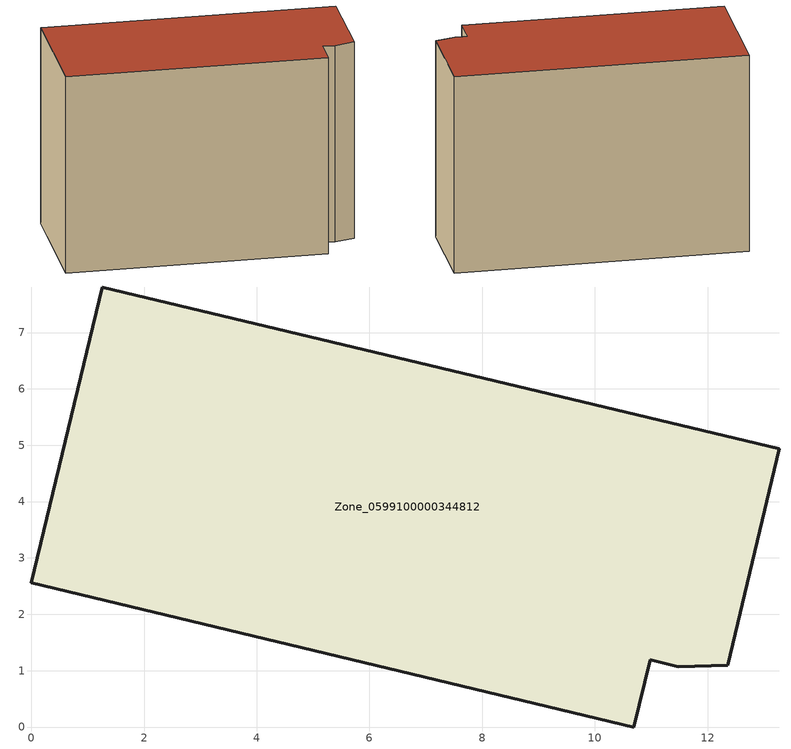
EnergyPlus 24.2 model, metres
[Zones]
Zone_0599100000344812
 floor ground (C_G): 0,2.56 1.26,7.81 13.27,4.94 12.36,1.1 11.48,1.06 10.98,1.19 10.69,0 z0
 wall outside (C_F): 1.26,7.81 0,2.56 10.69,0 10.98,1.19 11.48,1.06 12.36,1.1 13.27,4.94 1.26,7.81 z0:8.72
 roof outside (C_R): 12.36,1.1 13.27,4.94 1.26,7.81 0,2.56 10.69,0 10.98,1.19 11.48,1.06 z8.72
[BUILDING]
Pand.0599100000344812: North Axis=0; Terrain=City; Loads Convergence Tolerance Value=0.04; Temperature Convergence Tolerance Value=0.4; Solar Distribution=FullExterior; Maximum Number of Warmup Days=25; Minimum Number of Warmup Days=1
[Site:Location]
Rotterdam.The.Hague.AP_ZH_NLD Design_Conditions: Latitude=51.96; Longitude=4.45; Time Zone=1; Elevation=-4.5
[SITE:GROUNDTEMPERATURE:BUILDINGSURFACE]
18, 18, 18, 18, 18, 18, 18, 18, 18, 18, 18, 18
[MATERIAL] Thermal Absorptance=0.9; Solar Absorptance=0.7; Visible Absorptance=0.7
Name | Roughness | Thickness | Conductivity | Density | Specific Heat
G.TI.1992-2005 | MediumSmooth | 0.15 | 0.06 | 540 | 1210
F.TI.1992-2005 | Rough | 0.3 | 0.12 | 1920 | 840
R.TI.1992-2005 | MediumRough | 0.2 | 0.08 | 1500 | 1000
[CONSTRUCTION]
C_G: G.TI.1992-2005
C_F: F.TI.1992-2005
C_R: R.TI.1992-2005
[ZONE]
Zone_0599100000344812: Type=1; Multiplier=1; Ceiling Height=Autocalculate; Volume=Autocalculate; Floor Area=autocalculate; Part of Total Floor Area=Yes
[ZONEINFILTRATION:DESIGNFLOWRATE]
Infil_Zone_0599100000344812: Zone or ZoneList or Space or SpaceList=Zone_0599100000344812; Schedule=AlwaysOn; Design Flow Rate Calculation Method=Flow/Area; Flow Rate per Floor Area=0.0015; Constant Term Coefficient=1; Temperature Term Coefficient=0; Velocity Term Coefficient=0; Velocity Squared Term Coefficient=0
[HVACTEMPLATE:ZONE:IDEALLOADSAIRSYSTEM]
Zone_0599100000344812: Maximum Heating Supply Air Temperature=50; Minimum Cooling Supply Air Temperature=13; Maximum Heating Supply Air Humidity Ratio=0.0156; Minimum Cooling Supply Air Humidity Ratio=0.0077; Heating Limit=NoLimit; Cooling Limit=NoLimit; Dehumidification Control Type=ConstantSensibleHeatRatio; Cooling Sensible Heat Ratio=0.7; Dehumidification Setpoint=60; Humidification Control Type=None; Humidification Setpoint=30; Outdoor Air Method=None; Outdoor Air Flow Rate per Person=0.00944; Outdoor Air Flow Rate per Zone Floor Area=0; Outdoor Air Flow Rate per Zone=0; Demand Controlled Ventilation Type=None; Outdoor Air Economizer Type=NoEconomizer; Heat Recovery Type=None; Sensible Heat Recovery Effectiveness=0.7; Latent Heat Recovery Effectiveness=0.65
[ZONECONTROL:THERMOSTAT]
ThermostatControl_Zone_0599100000344812: Zone or ZoneList=Zone_0599100000344812; Control Type Schedule=DualSetpointControlType; Control 1=Thermostat_Zone_0599100000344812; Temperature Difference Between Cutout And Setpoint=0
[THERMOSTATSETPOINT:DUALSETPOINT]
Thermostat_Zone_0599100000344812: Heating Setpoint Temperature Schedule=HeatingSetpoint_Zone_0599100000344812; Cooling Setpoint Temperature Schedule=CoolingSetpoint_Zone_0599100000344812
[SCHEDULE:COMPACT]
HeatingSetpoint_Zone_0599100000344812: Through: 12/31, For: AllDays, Until: 24:00, 21
CoolingSetpoint_Zone_0599100000344812: Through: 12/31, For: AllDays, Until: 24:00, 24
DualSetpointControlType: Through: 12/31, For: AllDays, Until: 24:00, 4
AlwaysOn: Through: 12/31, For: AllDays, Until: 24:00, 1
